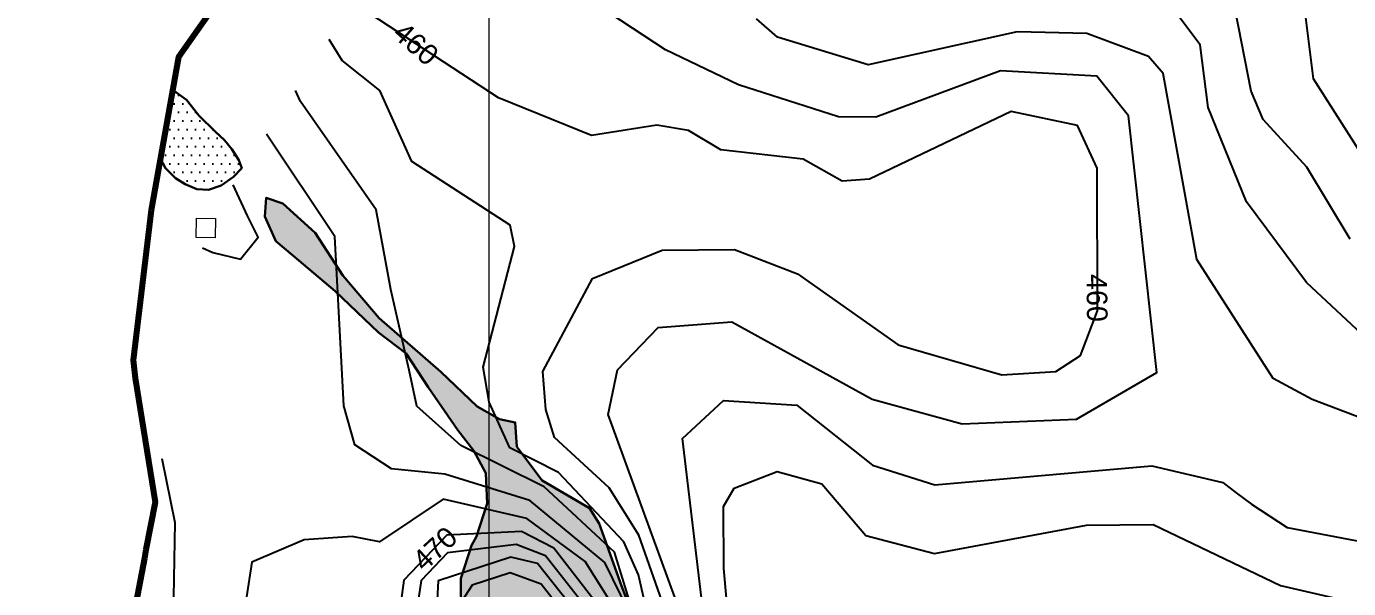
# Model space of a CAD drawing. Header units: metres. Extents: x 166708 to 226832, y 1503833 to 1555994.
# Drawn here: x 219495 to 220940, y 1550713 to 1551328 of the extents above; entities that cross this region are included whole.
import ezdxf

# ---------------------------------------------------------------- set-up
doc = ezdxf.new("R2010")
doc.units = ezdxf.units.M
doc.header["$MEASUREMENT"] = 0
for name, color, linetype in [('10 M CONTOUR', 20, 'Continuous'), ('2 M CONTOUR', 33, 'Continuous'), ('CONTEXT', 200, 'Continuous'), ('FINAL STAGE -2 BOUNDARY', 1, 'Continuous'), ('GRID', 8, 'Continuous')]:
    doc.layers.add(name, color=color, linetype=linetype)
for name, color, linetype, lineweight in [('Extra Lands', 7, 'Continuous', 20), ('Revised Grid', 7, 'Continuous', 0), ('UUL', 5, 'Continuous', 30)]:
    doc.layers.add(name, color=color, linetype=linetype, lineweight=lineweight)
doc.styles.get("Standard").update_dxf_attribs({"font": 'arial.ttf'})

msp = doc.modelspace()

# ---------------------------------------------------------------- hatches: boundary and pattern name
at = {"layer": 'UUL', "lineweight": -2}
h = msp.add_hatch(dxfattribs=at)
h.set_pattern_fill('DOTS', color=1, scale=150)
h.paths.add_polyline_path([(219726.90814, 1551182.18966), (219719.38843, 1551193.99993), (219711.33159, 1551203.93129), (219701.12628, 1551213.3258), (219683.14294, 1551230.94642), (219669.80067, 1551248.01521), (219658.05948, 1551256.2829), (219654.3747, 1551258.46955), (219640.43145, 1551184.87381), (219646.60833, 1551173.33197), (219657.61934, 1551162.32697), (219668.09327, 1551155.88501), (219680.98417, 1551150.2483), (219693.60656, 1551149.44306), (219707.57173, 1551154.27452), (219720.99982, 1551163.93746), (219730.13087, 1551173.33197)])
h = msp.add_hatch(dxfattribs=at)
h.set_pattern_fill('DOTS', color=1, scale=150)
h.paths.add_polyline_path([(220145.11713, 1550716.65997), (220120.73308, 1550784.72866), (220110.18491, 1550801.58529), (220058.37335, 1550831.70492), (220030.71843, 1550868.70088), (220028.96295, 1550895.236), (220011.68634, 1550898.9541), (219987.39878, 1550912.57147), (219947.74222, 1550950.5326), (219880.11313, 1551009.25345), (219840.71469, 1551055.9476), (219810.4032, 1551102.50064), (219775.03498, 1551134.80373), (219756.78916, 1551140.99705), (219755.32362, 1551120.49087), (219767.33954, 1551093.31184), (219785.47002, 1551078.09052), (219832.26979, 1551038.95291), (219879.66254, 1550993.44351), (219909.62168, 1550970.72822), (219933.89576, 1550933.80966), (219966.1644, 1550886.81525), (219983.64576, 1550863.98986), (219996.89536, 1550839.8697), (219998.39631, 1550806.36882), (219986.61482, 1550770.57337), (219981.01926, 1550760.51094), (219969.48194, 1550724.38043), (219969.48194, 1550670.8834), (219991.69125, 1550601.12074), (220033.92474, 1550559.73794), (220061.25936, 1550530.81117), (220109.19763, 1550511.43097), (220141.70989, 1550413.36027), (220161.53965, 1550386.93496), (220182.52832, 1550355.92511), (220214.63515, 1550317.22917), (220229.87548, 1550292.14118), (220231.76755, 1550290.1745), (220231.78301, 1550290.22601), (220231.78301, 1550299.19341), (220225.74753, 1550311.25778), (220212.13807, 1550337.49024), (220189.32572, 1550394.68991), (220181.00653, 1550438.38665), (220182.32713, 1550518.10151), (220185.3478, 1550577.38772), (220173.54691, 1550642.06849)])

# ---------------------------------------------------------------- linework, layer by layer
at = {"layer": '10 M CONTOUR', "color": 0}
for points in [[(220969.21354, 1551164.43718, 450), (220901.31524, 1551271.10788, 450), (220882.678, 1551422.899, 450)], [(220200.95, 1550667.456, 460), (220164.087, 1550772.001, 460), (220131.679, 1550823.791, 460), (220072.017, 1550878.744, 460), (220062.463, 1550909.243, 460), (220059.28, 1550950.777, 460), (220113.456, 1551052.635, 460), (220189.67, 1551083.503, 460), (220268.61, 1551084.338, 460), (220337.492, 1551057.789, 460), (220447.389, 1550980.028, 460), (220560.842, 1550947.418, 460), (220620.022, 1550950.796, 460), (220646.801, 1550968.235, 460), (220665.226, 1551017.219, 460), (220664.855, 1551173.346, 460), (220643.499, 1551220.051, 460), (220570.88, 1551235.399, 460), (220416.193, 1551161.271, 460), (220386.434, 1551159.241, 460), (220343.745, 1551183.018, 460), (220253.57, 1551193.23, 460), (220218.495, 1551214.412, 460), (220183.91, 1551220.43375, 460), (220112.478, 1551208.872, 460), (220010.81831, 1551250.31865, 460), (219870.47, 1551341.969, 460)], [(220148.421, 1550569.006, 470), (220133.503, 1550677.1, 470), (220071.018, 1550757.697, 470), (220035.708, 1550775.965, 470), (219954.384, 1550771.799, 470), (219907.28, 1550722.733, 470), (219895.793, 1550638.906, 470), (219928.043, 1550571.243, 470), (219983.883, 1550516.763, 470), (220030.488, 1550490.725, 470), (220109.059, 1550495.635, 470), (220148.421, 1550569.006, 470)]]:
    msp.add_polyline3d(points, dxfattribs=at)
at = {"layer": '2 M CONTOUR'}
for points in [[(220941.531, 1551095.539, 452), (220894.186, 1551174.574, 452), (220846.503, 1551226.705, 452), (220833.332, 1551257.58, 452), (220805.51103, 1551399.2388, 452)], [(220975.974, 1550971.247, 454), (220893.727, 1551048.127, 454), (220828.244, 1551136.475, 454), (220786.187, 1551239.701, 454), (220777.629, 1551308.297, 454), (220739.10712, 1551359.96531, 454)], [(220224.522, 1550646.213, 458), (220130.462, 1550903.732, 458), (220140.67, 1550952.628, 458), (220185.39, 1550998.956, 458), (220265.586, 1551005.063, 458), (220418.968, 1550920.777, 458), (220517.637, 1550893.788, 458), (220642.557, 1550898.786, 458), (220730.351, 1550949.674, 458), (220699.14, 1551230.427, 458), (220664.825, 1551274.048, 458), (220559.356, 1551279.677, 458), (220423.104, 1551229.004, 458), (220382.175, 1551229.545, 458), (220273.123, 1551264.54, 458), (220193.114, 1551302.9169, 458), (220132.76, 1551342.36404, 458)], [(220954.77069, 1550899.37527, 456), (220900.07491, 1550920.3231, 456), (220857.22985, 1550943.09247, 456), (220773.892, 1551073.406, 456), (220737.006, 1551276.763, 456), (220720.966, 1551295.601, 456), (220653.642, 1551320.552, 456), (220577.745, 1551322.427, 456), (220414.733, 1551286.212, 456), (220315.627, 1551316.613, 456), (220292.537, 1551336.769, 456)], [(220194.869, 1550591.011, 462), (220163.844, 1550728.478, 462), (220147.869, 1550764.679, 462), (220076.337, 1550840.348, 462), (220023, 1550867.463, 462), (220000.326, 1550917.369, 462), (219993.887, 1550955.612, 462), (220028.302, 1551087.816, 462), (220023.601, 1551111.063, 462), (219915.983, 1551180.56, 462), (219881.083, 1551258.211, 462), (219839.665, 1551291.208, 462), (219825.78391, 1551314.13165, 462)], [(219573.83973, 1550491.167, 464), (219577.735, 1550416.855, 464), (219626.166, 1550311.494, 464), (219661.379, 1550272.161, 464), (219731.786, 1550237.596, 464), (219802.164, 1550247.821, 464), (219888.834, 1550339.328, 464), (219884.337, 1550403.758, 464), (219896.723, 1550427.464, 464), (219945.814, 1550454.617, 464), (220026.007, 1550436.517, 464), (220109.809, 1550435.651, 464), (220158.477, 1550491.128, 464), (220177.014, 1550549.333, 464), (220177.14, 1550624.418, 464), (220137.309, 1550753.452, 464), (220060.787, 1550824.911, 464), (219969.384, 1550869.985, 464), (219921.478, 1550913.062, 464), (219913.16, 1550952.328, 464), (219892.95469, 1551040.44136, 464), (219877.135, 1551127.766, 464), (219794.342, 1551246.261, 464), (219788.76642, 1551258.21663, 464)], [(220153.212, 1550688.505, 466), (220127.068, 1550742.004, 466), (220044.936, 1550809.941, 466), (219952.211, 1550838.745, 466), (219893.70926, 1550844.53663, 466), (219853.53815, 1550870.70189, 466), (219841.813, 1550913.49, 466), (219831.847, 1551098.566, 466), (219757.20737, 1551210.40149, 466)], [(219687.06806, 1551086.14808, 468), (219698.51, 1551080.946, 468), (219728.668, 1551073.607, 468), (219748.058, 1551098.019, 468), (219736.51435, 1551121.05419, 468), (219720.60888, 1551154.95109, 468)], [(219763.34974, 1549978.13166, 456), (219773.785, 1550027.811, 456), (219872.675, 1550162.017, 456), (220023.65356, 1550267.19302, 456), (220129.034, 1550272.894, 456), (220180.319, 1550291.273, 456), (220221.253, 1550338.261, 456), (220242.533, 1550410.977, 456), (220247.531, 1550577.857, 456), (220211.988, 1550877.633, 456), (220256.461, 1550919.055, 456), (220336.634, 1550914.078, 456), (220419.402, 1550848.537, 456), (220487.779, 1550826.914, 456), (220724.807, 1550847.878, 456), (220802.313, 1550829.683, 456), (220817.03975, 1550818.37942, 456), (220833.82, 1550805.853, 456), (220872.78715, 1550780.25121, 456), (220954.992, 1550764.472, 456)], [(219642.78384, 1550855.65491, 466), (219657.127, 1550785.729, 466), (219654.799, 1550663.238, 466)], [(219830.7901, 1549931.66976, 454), (219819.976, 1549981.47, 454), (219822.214, 1550027.311, 454), (219855.186, 1550106.161, 454), (219958.343, 1550194.52, 454), (220030.995, 1550234.668, 454), (220186.13, 1550252.709, 454), (220250.587, 1550344.011, 454), (220266.385, 1550417.397, 454), (220272.916, 1550557.345, 454), (220256.918, 1550735.546, 454), (220256.772, 1550803.172, 454), (220268.262, 1550823.305, 454), (220315.171, 1550841.42974, 454), (220364.204, 1550827.879, 454), (220412.00768, 1550771.6963, 454), (220487.2751, 1550752.01708, 454), (220653.405, 1550782.875, 454), (220726.117, 1550783.572, 454), (220865.441, 1550716.795, 454), (221057.944, 1550672.459, 454)], [(220159.652, 1550569.006, 468), (220143.006, 1550683.315, 468), (220105.451, 1550742.94, 468), (220041.553, 1550790.108, 468), (219950.24, 1550811.218, 468), (219880.706, 1550764.489, 468), (219850.72, 1550770.578, 468), (219798.355, 1550766.63276, 468), (219740.95, 1550742.32, 468), (219728.881, 1550661.816, 468), (219732.845, 1550635.021, 468), (219756.019, 1550603.21, 468), (219800.372, 1550597.595, 468), (219875.228, 1550613.437, 468), (219924.668, 1550539.011, 468), (220014.445, 1550476.766, 468), (220109.283, 1550475.544, 468), (220159.652, 1550569.006, 468)], [(220137.189, 1550569.006, 472), (220126.213, 1550667.657, 472), (220062.094, 1550749.373, 472), (220029.862, 1550761.822, 472), (219955.068, 1550752.649, 472), (219926.031, 1550722.402, 472), (219914.993, 1550646.492, 472), (219927.254, 1550610.302, 472), (219989.863, 1550528.379, 472), (220027.381, 1550509.08, 472), (220109.059, 1550516.57, 472), (220137.189, 1550569.006, 472)], [(220125.958, 1550569.006, 474), (220118.923, 1550658.215, 474), (220053.17, 1550741.048, 474), (220024.017, 1550747.679, 474), (219944.782, 1550722.071, 474), (219939.718, 1550625.448, 474), (219997.929, 1550536.044, 474), (220033.644, 1550522.777, 474), (220109.059, 1550537.505, 474), (220125.958, 1550569.006, 474)], [(220114.727, 1550569.006, 476), (220111.633, 1550648.772, 476), (220057.39, 1550718.202, 476), (220023.48697, 1550730.86207, 476), (219982.077, 1550717.049, 476), (219958.469, 1550681.303, 476), (219952.181, 1550640.595, 476), (220005.995, 1550543.71, 476), (220039.907, 1550536.475, 476), (220114.727, 1550569.006, 476)]]:
    msp.add_polyline3d(points, dxfattribs=at)
at = {"layer": 'Extra Lands', "extrusion": (0.009448, 0.010215, 0.999903), "elevation": 19408.04942}
msp.add_lwpolyline([(219656.7308, 1551001.19744), (219677.41265, 1551000.99222), (219677.20275, 1550979.83764), (219656.52089, 1550980.04286)], close=True, dxfattribs=at)
at = {"layer": 'FINAL STAGE -2 BOUNDARY', "lineweight": 80}
for points in [[(222383.14255, 1550754.00466), (222385.48636, 1550933.61752), (222585.46933, 1550931.0079), (222585.46406, 1550930.60552), (222608.44024, 1550930.25946), (222601.13722, 1551059.32664), (222581.91251, 1551274.56999), (222556.95052, 1551455.00833), (222547.61297, 1551522.50509), (222566.46706, 1551595.95741), (222588.02818, 1551656.42507), (222585.06039, 1551663.34098), (220056.23902, 1551660.96054), (219934.78115, 1551475.6331), (219822.30188, 1551527.72382), (219713.82266, 1551370.10631), (219660.79993, 1551294.63892), (219631.11709, 1551127.54621), (219611.36794, 1550963.1974), (219613.73505, 1550943.57247), (219635.28215, 1550808.00956), (219625.41351, 1550756.18853), (219623.61907, 1550746.76578)], [(219623.61907, 1550746.76578), (219583.60593, 1550536.65346), (219508.60085, 1550540.71025), (219449.19517, 1550511.44116)]]:
    msp.add_lwpolyline(points, dxfattribs=at)
at = {"layer": 'GRID', "linetype": 'Continuous', "lineweight": 0}
msp.add_line((220000, 1555700), (220000, 1546975.58718), dxfattribs=at)
at = {"layer": 'Revised Grid', "color": 252, "linetype": 'Continuous'}
msp.add_line((220000, 1555700), (220000, 1546975.58718), dxfattribs=at)
at = {"layer": 'UUL'}
msp.add_lwpolyline([(219654.3747, 1551258.46955), (219658.05948, 1551256.2829), (219669.80067, 1551248.01521), (219683.14294, 1551230.94642), (219701.12628, 1551213.3258), (219711.33159, 1551203.93129), (219719.38843, 1551193.99993), (219726.90814, 1551182.18966), (219730.13087, 1551173.33197), (219720.99982, 1551163.93746), (219707.57173, 1551154.27452), (219693.60656, 1551149.44306), (219680.98417, 1551150.2483), (219668.09327, 1551155.88501), (219657.61934, 1551162.32697), (219646.60833, 1551173.33197), (219640.43145, 1551184.87381)], close=True, dxfattribs=at)
msp.add_lwpolyline([(220173.54691, 1550642.06849), (220145.11713, 1550716.65997), (220120.73308, 1550784.72866), (220110.18491, 1550801.58529), (220058.37335, 1550831.70492), (220030.71843, 1550868.70088), (220028.96295, 1550895.236), (220011.68634, 1550898.9541), (219987.39878, 1550912.57147), (219947.74222, 1550950.5326), (219880.11313, 1551009.25345), (219840.71469, 1551055.9476), (219810.4032, 1551102.50064), (219775.03498, 1551134.80373), (219756.78916, 1551140.99705), (219755.32362, 1551120.49087), (219767.33954, 1551093.31184), (219785.47002, 1551078.09052), (219832.26979, 1551038.95291), (219879.66254, 1550993.44351), (219909.62168, 1550970.72822), (219933.89576, 1550933.80966), (219966.1644, 1550886.81525), (219983.64576, 1550863.98986), (219996.89536, 1550839.8697), (219998.39631, 1550806.36882), (219986.61482, 1550770.57337), (219981.01926, 1550760.51094), (219969.48194, 1550724.38043), (219969.48194, 1550670.8834)], dxfattribs=at)

# ---------------------------------------------------------------- texts
at = {"layer": 'CONTEXT', "linetype": 'Continuous'}
for s, rotation, p in [('460', 318.46614369, (219893.43929, 1551318.40691)), ('460', 270.83503337, (220653.25406, 1551057.43755)), ('470', 42.96824271, (219929.54147, 1550731.1352, 470))]:
    msp.add_text(s, height=22.5, rotation=rotation, dxfattribs=at).set_placement(p)

doc.saveas('drawing.dxf')
